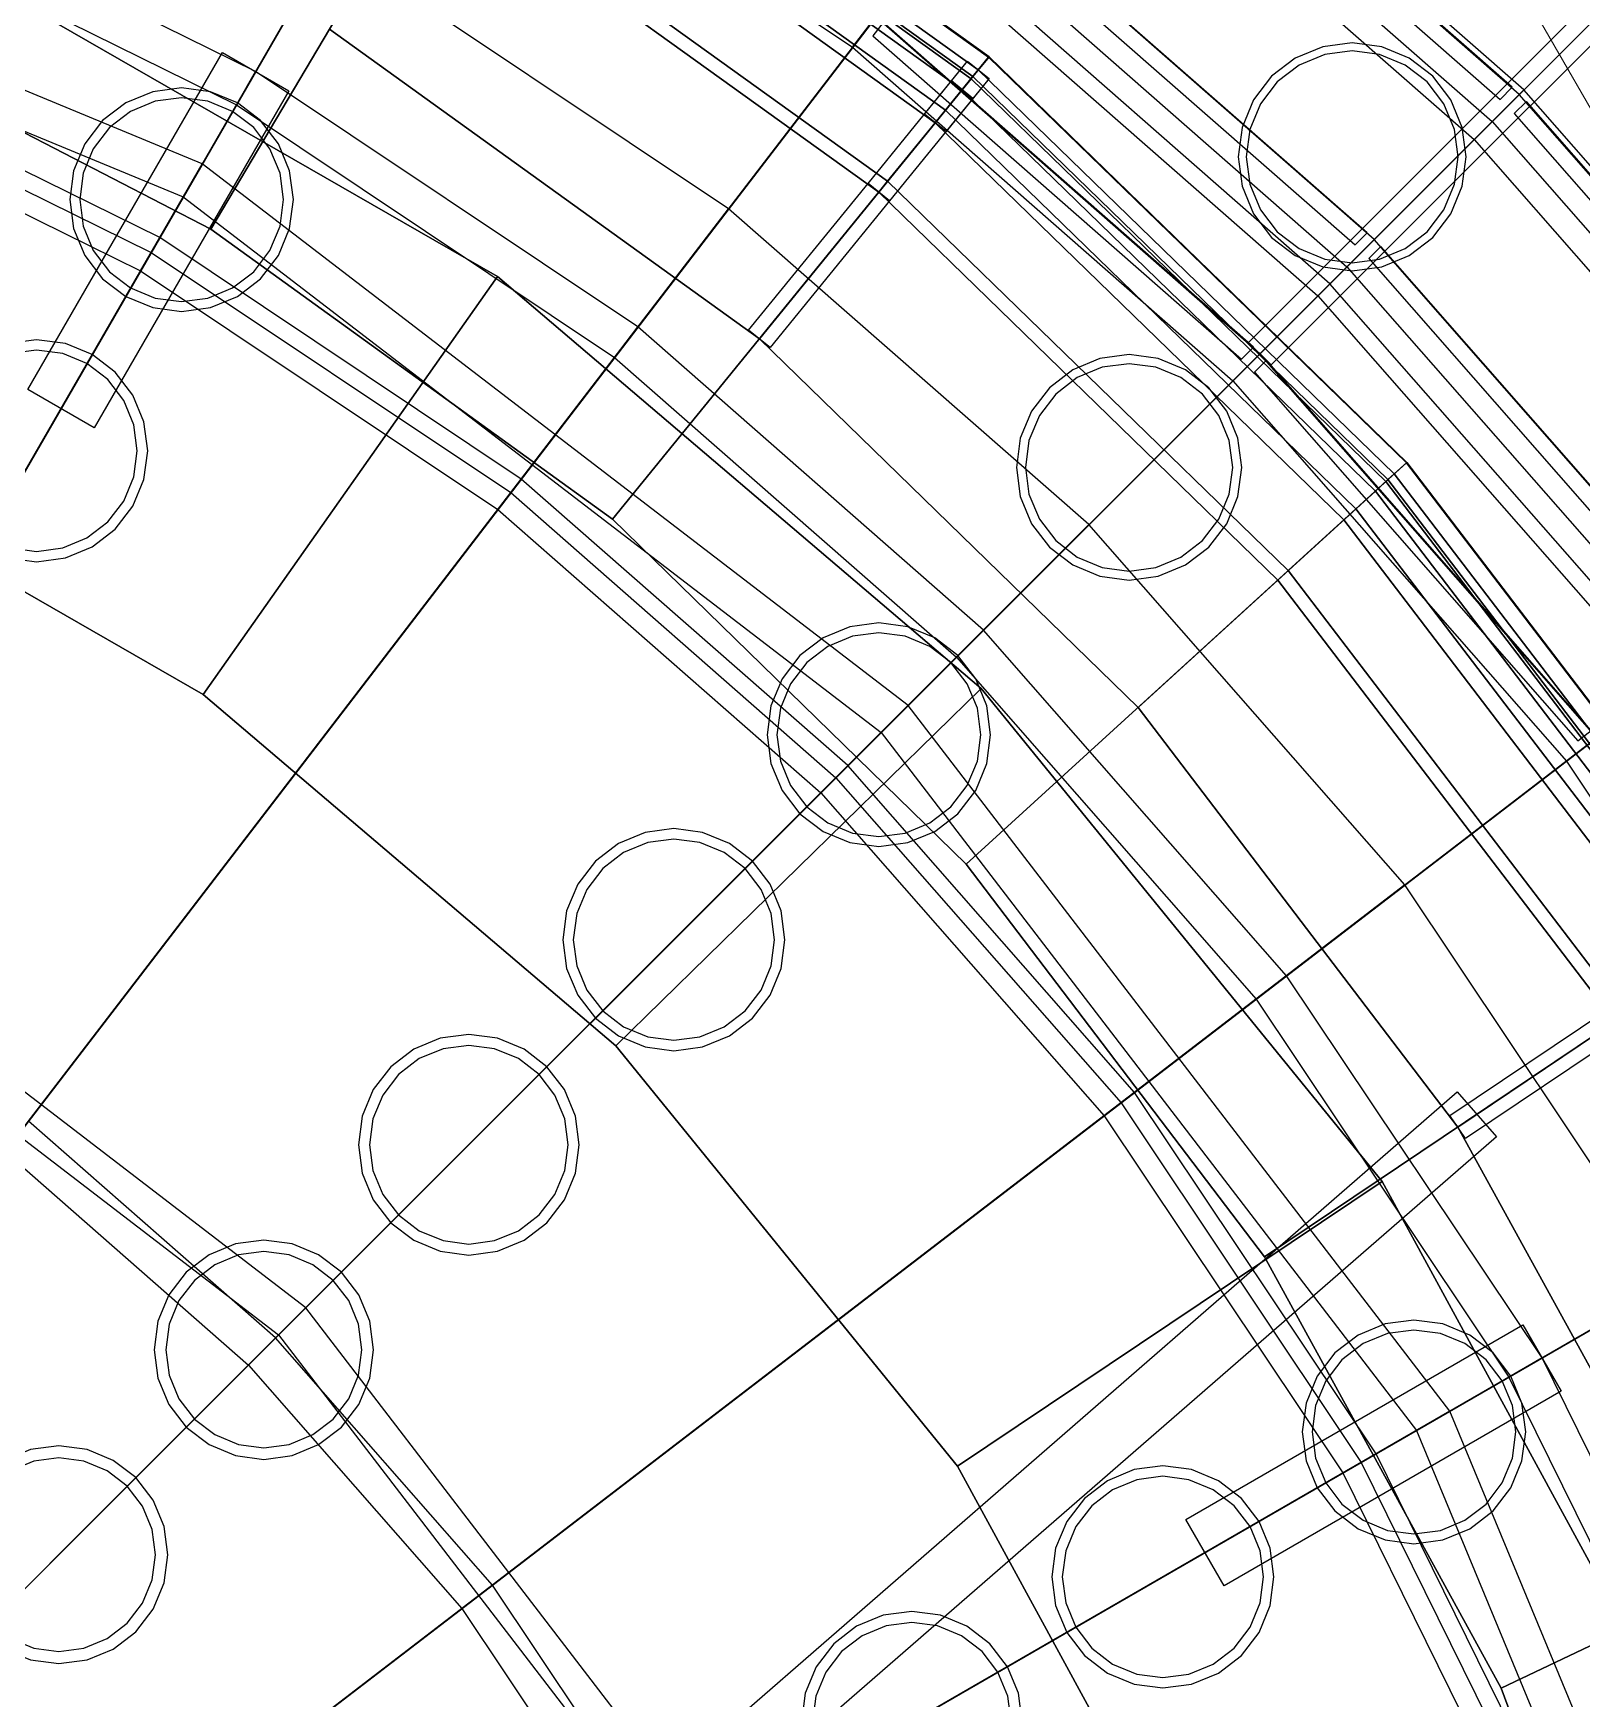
# Model space of a CAD drawing. Header units: millimetres. Extents: x -52000 to 54854, y -52000 to 53750.
# Drawn here: x 7207 to 14475, y 6650 to 14469 of the extents above; entities that cross this region are included whole.
import ezdxf

# ---------------------------------------------------------------- set-up
doc = ezdxf.new("R2010")
doc.units = ezdxf.units.MM
for name, color, linetype, lineweight in [('D-BMK-AXIS', 7, 'Continuous', 13), ('D-STR-DECK', 7, 'Continuous', 25), ('D-STR-STRC', 7, 'Continuous', 25)]:
    doc.layers.add(name, color=color, linetype=linetype, lineweight=lineweight)

msp = doc.modelspace()

# ---------------------------------------------------------------- linework, layer by layer
at = {"layer": 'D-BMK-AXIS'}
msp.add_lwpolyline([(0, 39259.8), (-34000, -19629.9), (34000, -19629.9)], close=True, dxfattribs=at)
at = {"layer": 'D-STR-DECK'}
for points in [[(3000, 5196.2), (14450, 25028.1), (11059.6, 26700.1), (2296.1, 5543.3)], [(3652.6, 4760.1), (17593.2, 22927.9), (14450, 25028.1), (3000, 5196.2)], [(4242.6, 4242.6), (20435.4, 20435.4), (17593.2, 22927.9), (3652.6, 4760.1)], [(3000, 5196.2), (11750, 20351.6), (8993.1, 21711.2), (2296.1, 5543.3)], [(4760.1, 3652.6), (22927.9, 17593.2), (20435.4, 20435.4), (4242.6, 4242.6)], [(3652.6, 4760.1), (14305.9, 18643.8), (11750, 20351.6), (3000, 5196.2)], [(3000, 5196.2), (10889.2, 18860.6), (8334.2, 20120.6), (2296.1, 5543.3)], [(3652.6, 4760.1), (13257.8, 17277.9), (10889.2, 18860.6), (3000, 5196.2)], [(4242.6, 4242.6), (16617, 16617), (14305.9, 18643.8), (3652.6, 4760.1)], [(3000, 5196.2), (10028.4, 17369.6), (7675.4, 18530), (2296.1, 5543.3)], [(12911.8, 13017.9), (17781.4, 17887.4), (17887.4, 17781.4), (13017.9, 12911.8)], [(5196.2, 3000), (25028.1, 14450), (22927.9, 17593.2), (4760.1, 3652.6)], [(2500, 4330.1), (9400, 16281.3), (7194.4, 17368.9), (1913.4, 4619.4)], [(3652.6, 4760.1), (12209.8, 15912.1), (10028.4, 17369.6), (3000, 5196.2)], [(4242.6, 4242.6), (15399.6, 15399.6), (13257.8, 17277.9), (3652.6, 4760.1)], [(8039.5, 13548.9), (9264.2, 15612.9), (6876.2, 16841.2), (5969, 14619.3)], [(4760.1, 3652.6), (18643.8, 14305.9), (16617, 16617), (4242.6, 4242.6)], [(3043.8, 3966.8), (11444.7, 14915), (9400, 16281.3), (2500, 4330.1)], [(11691.2, 14356.5), (11489.1, 14108.4), (9303.3, 15678.7), (9466.6, 15953.9)], [(11617.3, 14265.9), (11693.1, 14358.9), (9468.1, 15956.5), (9406.9, 15853.3)], [(11693.1, 14358.9), (11642.9, 14297.2), (9427.5, 15888.1), (9468.1, 15956.5)], [(11642.9, 14297.2), (11691.2, 14356.5), (9466.6, 15953.9), (9427.5, 15888.1)], [(2500, 4330.1), (8600, 14895.6), (6582.2, 15890.7), (1913.4, 4619.4)], [(4242.6, 4242.6), (14182.2, 14182.2), (12209.8, 15912.1), (3652.6, 4760.1)], [(11052.1, 14403.4), (11161.7, 14546.2), (9167.5, 15878.7), (9077.5, 15722.8)], [(11440.8, 14049.1), (11642.9, 14297.2), (9427.5, 15888.1), (9264.2, 15612.9)], [(11642.9, 14297.2), (11567.1, 14204.2), (9366.3, 15784.9), (9427.5, 15888.1)], [(13970.1, 13970.1), (14203.5, 14203.5), (12228, 15935.9), (12027.1, 15674.1)], [(14055, 14055), (14182.2, 14182.2), (12209.8, 15912.1), (12100.2, 15769.3)], [(14092.4, 14158.9), (14148.8, 14215.6), (12247.2, 15883.3), (12198.4, 15819.9)], [(11217.2, 13774.5), (11608.7, 14255.2), (9399.9, 15841.5), (9083.5, 15308.3)], [(11567.1, 14204.2), (11617.3, 14265.9), (9406.9, 15853.3), (9366.3, 15784.9)], [(11608.7, 14255.2), (11567.1, 14204.2), (9366.3, 15784.9), (9399.9, 15841.5)], [(11567.1, 14204.2), (11175.6, 13723.4), (9049.9, 15251.7), (9366.3, 15784.9)], [(11489.1, 14108.4), (11440.8, 14049.1), (9264.2, 15612.9), (9303.3, 15678.7)], [(8039.5, 13548.9), (9264.2, 15612.9), (9264.2, 15612.9), (8039.5, 13548.9)], [(9925.3, 12188.1), (11440.8, 14049.1), (9264.2, 15612.9), (8039.5, 13548.9)], [(8039.5, 13548.9), (9264.2, 15612.9), (9264.2, 15612.9), (8039.5, 13548.9)], [(11440.8, 14049.1), (11440.8, 14049.1), (9264.2, 15612.9), (9264.2, 15612.9)], [(3000, 5196.2), (8000, 13856.4), (4141.1, 15454.8), (1552.9, 5795.6)], [(7910, 13700.5), (8000, 13856.4), (4141.1, 15454.8), (4094.5, 15280.9)], [(4760.1, 3652.6), (17277.9, 13257.8), (15399.6, 15399.6), (4242.6, 4242.6)], [(11175.6, 13723.4), (10614.9, 13034.8), (8596.8, 14488), (9049.9, 15251.7)], [(11175.6, 13723.4), (11217.2, 13774.5), (9083.5, 15308.3), (9049.9, 15251.7)], [(11175.6, 13723.4), (11175.6, 13723.4), (9049.9, 15251.7), (9049.9, 15251.7)], [(8160, 14133.5), (8250, 14289.4), (6314.3, 15244), (6245.4, 15077.7)], [(13373.2, 13373.2), (13500.5, 13500.5), (11622.8, 15147.2), (11513.3, 15004.4)], [(13412.2, 13475.6), (13468.7, 13532.3), (11658.5, 15119.8), (11609.6, 15056.4)], [(3043.8, 3966.8), (10470.7, 13645.7), (8600, 14895.6), (2500, 4330.1)], [(3535.5, 3535.5), (13293.6, 13293.6), (11444.7, 14915), (3043.8, 3966.8)], [(13237, 13237), (13293.6, 13293.6), (11444.7, 14915), (11396, 14851.6)], [(8003.5, 11364.6), (9385.4, 13326.9), (6799.6, 14814), (5798.4, 12632.8)], [(9385.4, 13326.9), (9385.4, 13326.9), (6799.6, 14814), (6799.6, 14814)], [(8039.5, 13548.9), (8039.5, 13548.9), (5969, 14619.3), (5969, 14619.3)], [(12837.6, 12837.6), (12964.9, 12964.9), (11161.7, 14546.2), (11052.1, 14403.4)], [(10614.9, 13034.8), (10614.9, 13034.8), (8596.8, 14488), (8596.8, 14488)], [(12877.8, 12938.7), (12934.3, 12995.4), (11195.9, 14519.9), (11147.1, 14456.5)], [(2500, 4330.1), (7800, 13510), (5969.9, 14412.5), (1913.4, 4619.4)], [(5543.3, 2296.1), (26700.1, 11059.6), (25028.1, 14450), (5196.2, 3000)], [(7710, 13354.1), (7800, 13510), (5969.9, 14412.5), (5901, 14246.2)], [(7760, 13440.7), (7800, 13510), (5969.9, 14412.5), (5939.2, 14338.6)], [(7180.5, 12796.9), (8094.1, 14379.4), (8405.9, 14199.4), (7492.2, 12616.9)], [(11390.4, 14090.1), (11592.5, 14338.3), (11693.3, 14256.2), (11491.2, 14008)], [(11440.8, 14049.1), (11642.9, 14297.2), (11691.2, 14356.5), (11489.1, 14108.4)], [(11440.8, 14049.1), (11642.9, 14297.2), (11691.2, 14356.5), (11489.1, 14108.4)], [(13652.2, 12452.5), (13415.8, 12236.9), (11489.1, 14108.4), (11691.2, 14356.5)], [(11693.3, 14256.2), (11617.5, 14163.1), (11516.7, 14245.2), (11592.5, 14338.3)], [(11642.9, 14297.2), (11567.1, 14204.2), (11617.3, 14265.9), (11693.1, 14358.9)], [(11642.9, 14297.2), (11567.1, 14204.2), (11617.3, 14265.9), (11693.1, 14358.9)], [(13565.8, 12373.7), (13654.5, 12454.6), (11693.1, 14358.9), (11617.3, 14265.9)], [(13654.5, 12454.6), (13595.7, 12401), (11642.9, 14297.2), (11693.1, 14358.9)], [(13595.7, 12401), (13652.2, 12452.5), (11691.2, 14356.5), (11642.9, 14297.2)], [(5196.2, 3000), (20351.6, 11750), (18643.8, 14305.9), (4760.1, 3652.6)], [(9935, 12947.5), (10044.6, 13090.3), (8250, 14289.4), (8160, 14133.5)], [(11617.5, 14163.1), (11226, 13682.4), (11125.2, 13764.4), (11516.7, 14245.2)], [(11567.1, 14204.2), (11175.6, 13723.4), (11217.2, 13774.5), (11608.7, 14255.2)], [(11567.1, 14204.2), (11175.6, 13723.4), (11217.2, 13774.5), (11608.7, 14255.2)], [(13097.6, 11946.7), (13555.7, 12364.5), (11608.7, 14255.2), (11217.2, 13774.5)], [(13359.3, 12185.3), (13595.7, 12401), (11642.9, 14297.2), (11440.8, 14049.1)], [(13595.7, 12401), (13507, 12320.1), (11567.1, 14204.2), (11642.9, 14297.2)], [(13507, 12320.1), (13565.8, 12373.7), (11617.3, 14265.9), (11567.1, 14204.2)], [(13555.7, 12364.5), (13507, 12320.1), (11567.1, 14204.2), (11608.7, 14255.2)], [(4760.1, 3652.6), (15912.1, 12209.8), (14182.2, 14182.2), (4242.6, 4242.6)], [(13507, 12320.1), (13049, 11902.3), (11175.6, 13723.4), (11567.1, 14204.2)], [(15674.1, 12027.1), (15935.9, 12228), (14203.5, 14203.5), (13970.1, 13970.1)], [(15769.3, 12100.2), (15912.1, 12209.8), (14182.2, 14182.2), (14055, 14055)], [(13415.8, 12236.9), (13359.3, 12185.3), (11440.8, 14049.1), (11489.1, 14108.4)], [(15819.9, 12198.4), (15883.3, 12247.2), (14215.6, 14148.8), (14158.9, 14092.4)], [(9925.3, 12188.1), (11440.8, 14049.1), (11440.8, 14049.1), (9925.3, 12188.1)], [(11586.1, 10568), (13359.3, 12185.3), (11440.8, 14049.1), (9925.3, 12188.1)], [(9925.3, 12188.1), (11440.8, 14049.1), (11440.8, 14049.1), (9925.3, 12188.1)], [(13359.3, 12185.3), (13359.3, 12185.3), (11440.8, 14049.1), (11440.8, 14049.1)], [(4242.6, 4242.6), (11313.7, 11313.7), (8000, 13856.4), (3000, 5196.2)], [(11186.4, 11186.4), (11313.7, 11313.7), (8000, 13856.4), (7910, 13700.5)], [(11226, 13682.4), (10665.3, 12993.8), (10564.5, 13075.9), (11125.2, 13764.4)], [(13049, 11902.3), (13097.6, 11946.7), (11217.2, 13774.5), (11175.6, 13723.4)], [(11175.6, 13723.4), (10614.9, 13034.8), (10614.9, 13034.8), (11175.6, 13723.4)], [(13049, 11902.3), (12392.9, 11303.9), (10614.9, 13034.8), (11175.6, 13723.4)], [(11175.6, 13723.4), (10614.9, 13034.8), (10614.9, 13034.8), (11175.6, 13723.4)], [(13049, 11902.3), (13049, 11902.3), (11175.6, 13723.4), (11175.6, 13723.4)], [(3535.5, 3535.5), (12162.2, 12162.2), (10470.7, 13645.7), (3043.8, 3966.8)], [(9925.3, 12188.1), (9925.3, 12188.1), (8039.5, 13548.9), (8039.5, 13548.9)], [(3043.8, 3966.8), (9496.7, 12376.3), (7800, 13510), (2500, 4330.1)], [(9387.1, 12233.5), (9496.7, 12376.3), (7800, 13510), (7710, 13354.1)], [(9448, 12312.8), (9496.7, 12376.3), (7800, 13510), (7760, 13440.7)], [(15004.4, 11513.3), (15147.2, 11622.8), (13500.5, 13500.5), (13373.2, 13373.2)], [(15056.4, 11609.6), (15119.8, 11658.5), (13532.3, 13468.7), (13475.6, 13412.2)], [(3966.8, 3043.8), (14915, 11444.7), (13293.6, 13293.6), (3535.5, 3535.5)], [(8003.5, 11364.6), (9385.4, 13326.9), (9385.4, 13326.9), (8003.5, 11364.6)], [(9940.5, 9715.8), (11656.8, 11393.4), (9385.4, 13326.9), (8003.5, 11364.6)], [(8003.5, 11364.6), (9385.4, 13326.9), (9385.4, 13326.9), (8003.5, 11364.6)], [(11656.8, 11393.4), (11656.8, 11393.4), (9385.4, 13326.9), (9385.4, 13326.9)], [(14851.6, 11396), (14915, 11444.7), (13293.6, 13293.6), (13237, 13237)], [(5196.2, 3000), (18860.6, 10889.2), (17277.9, 13257.8), (4760.1, 3652.6)], [(11540, 11540), (11667.3, 11667.3), (10044.6, 13090.3), (9935, 12947.5)], [(12392.9, 11303.9), (12392.9, 11303.9), (10614.9, 13034.8), (10614.9, 13034.8)], [(14403.4, 11052.1), (14546.2, 11161.7), (12964.9, 12964.9), (12837.6, 12837.6)], [(14456.5, 11147.1), (14519.9, 11195.9), (12995.4, 12934.3), (12938.7, 12877.8)], [(8003.5, 11364.6), (8003.5, 11364.6), (5798.4, 12632.8), (5798.4, 12632.8)], [(13359.3, 12185.3), (13595.7, 12401), (13652.2, 12452.5), (13415.8, 12236.9)], [(13359.3, 12185.3), (13595.7, 12401), (13652.2, 12452.5), (13415.8, 12236.9)], [(15308, 10284.6), (15042.3, 10106.1), (13415.8, 12236.9), (13652.2, 12452.5)], [(13595.7, 12401), (13507, 12320.1), (13565.8, 12373.7), (13654.5, 12454.6)], [(13595.7, 12401), (13507, 12320.1), (13565.8, 12373.7), (13654.5, 12454.6)], [(15210.9, 10219.4), (15310.5, 10286.3), (13654.5, 12454.6), (13565.8, 12373.7)], [(15310.5, 10286.3), (15244.4, 10241.9), (13595.7, 12401), (13654.5, 12454.6)], [(15244.4, 10241.9), (15308, 10284.6), (13652.2, 12452.5), (13595.7, 12401)], [(3535.5, 3535.5), (11030.9, 11030.9), (9496.7, 12376.3), (3043.8, 3966.8)], [(10903.6, 10903.6), (11030.9, 11030.9), (9496.7, 12376.3), (9387.1, 12233.5)], [(10974.3, 10974.3), (11030.9, 11030.9), (9496.7, 12376.3), (9448, 12312.8)], [(13507, 12320.1), (13049, 11902.3), (13097.6, 11946.7), (13555.7, 12364.5)], [(13507, 12320.1), (13049, 11902.3), (13097.6, 11946.7), (13555.7, 12364.5)], [(14684.9, 9866), (15199.5, 10211.7), (13555.7, 12364.5), (13097.6, 11946.7)], [(14978.8, 10063.5), (15244.4, 10241.9), (13595.7, 12401), (13359.3, 12185.3)], [(15244.4, 10241.9), (15144.8, 10175), (13507, 12320.1), (13595.7, 12401)], [(15144.8, 10175), (15210.9, 10219.4), (13565.8, 12373.7), (13507, 12320.1)], [(15199.5, 10211.7), (15144.8, 10175), (13507, 12320.1), (13555.7, 12364.5)], [(15144.8, 10175), (14630.2, 9829.2), (13049, 11902.3), (13507, 12320.1)], [(5196.2, 3000), (17369.6, 10028.4), (15912.1, 12209.8), (4760.1, 3652.6)], [(15042.3, 10106.1), (14978.8, 10063.5), (13359.3, 12185.3), (13415.8, 12236.9)], [(3966.8, 3043.8), (13645.7, 10470.7), (12162.2, 12162.2), (3535.5, 3535.5)], [(11586.1, 10568), (11586.1, 10568), (9925.3, 12188.1), (9925.3, 12188.1)], [(11586.1, 10568), (13359.3, 12185.3), (13359.3, 12185.3), (11586.1, 10568)], [(12986.7, 8725), (14978.8, 10063.5), (13359.3, 12185.3), (11586.1, 10568)], [(11586.1, 10568), (13359.3, 12185.3), (13359.3, 12185.3), (11586.1, 10568)], [(14978.8, 10063.5), (14978.8, 10063.5), (13359.3, 12185.3), (13359.3, 12185.3)], [(13049, 11902.3), (12392.9, 11303.9), (12392.9, 11303.9), (13049, 11902.3)], [(14630.2, 9829.2), (13893.1, 9334), (12392.9, 11303.9), (13049, 11902.3)], [(13049, 11902.3), (12392.9, 11303.9), (12392.9, 11303.9), (13049, 11902.3)], [(14630.2, 9829.2), (14684.9, 9866), (13097.6, 11946.7), (13049, 11902.3)], [(14630.2, 9829.2), (14630.2, 9829.2), (13049, 11902.3), (13049, 11902.3)], [(5543.3, 2296.1), (21711.2, 8993.1), (20351.6, 11750), (5196.2, 3000)], [(12947.5, 9935), (13090.3, 10044.6), (11667.3, 11667.3), (11540, 11540)], [(4330.1, 2500), (16281.3, 9400), (14915, 11444.7), (3966.8, 3043.8)], [(9940.5, 9715.8), (9940.5, 9715.8), (8003.5, 11364.6), (8003.5, 11364.6)], [(9940.5, 9715.8), (11656.8, 11393.4), (11656.8, 11393.4), (9940.5, 9715.8)], [(11544.6, 7741.6), (13537.9, 9078.3), (11656.8, 11393.4), (9940.5, 9715.8)], [(9940.5, 9715.8), (11656.8, 11393.4), (11656.8, 11393.4), (9940.5, 9715.8)], [(13537.9, 9078.3), (13537.9, 9078.3), (11656.8, 11393.4), (11656.8, 11393.4)], [(5196.2, 3000), (13856.4, 8000), (11313.7, 11313.7), (4242.6, 4242.6)], [(13700.5, 7910), (13856.4, 8000), (11313.7, 11313.7), (11186.4, 11186.4)], [(13893.1, 9334), (13893.1, 9334), (12392.9, 11303.9), (12392.9, 11303.9)], [(15722.8, 9077.5), (15878.7, 9167.5), (14546.2, 11161.7), (14403.4, 11052.1)], [(3966.8, 3043.8), (12376.3, 9496.7), (11030.9, 11030.9), (3535.5, 3535.5)], [(12233.5, 9387.1), (12376.3, 9496.7), (11030.9, 11030.9), (10903.6, 10903.6)], [(12312.8, 9448), (12376.3, 9496.7), (11030.9, 11030.9), (10974.3, 10974.3)], [(5543.3, 2296.1), (20120.6, 8334.2), (18860.6, 10889.2), (5196.2, 3000)], [(12986.7, 8725), (12986.7, 8725), (11586.1, 10568), (11586.1, 10568)], [(4330.1, 2500), (14895.6, 8600), (13645.7, 10470.7), (3966.8, 3043.8)], [(3535.5, 3535.5), (8485.3, 8485.3), (6000, 10392.3), (2500, 4330.1)], [(8358, 8358), (8485.3, 8485.3), (6000, 10392.3), (5910, 10236.4)], [(5543.3, 2296.1), (18530, 7675.4), (17369.6, 10028.4), (5196.2, 3000)], [(14133.5, 8160), (14289.4, 8250), (13090.3, 10044.6), (12947.5, 9935)], [(12986.7, 8725), (14978.8, 10063.5), (14978.8, 10063.5), (12986.7, 8725)], [(14097.8, 6700.5), (16265.4, 7730.8), (14978.8, 10063.5), (12986.7, 8725)], [(12986.7, 8725), (14978.8, 10063.5), (14978.8, 10063.5), (12986.7, 8725)], [(14666.4, 9775.3), (13929.4, 9280.1), (13856.9, 9388), (14594, 9883.2)], [(14630.2, 9829.2), (13893.1, 9334), (13893.1, 9334), (14630.2, 9829.2)], [(15886, 7550.5), (15084, 7169.3), (13893.1, 9334), (14630.2, 9829.2)], [(14630.2, 9829.2), (13893.1, 9334), (13893.1, 9334), (14630.2, 9829.2)], [(11544.6, 7741.6), (11544.6, 7741.6), (9940.5, 9715.8), (9940.5, 9715.8)], [(4330.1, 2500), (13510, 7800), (12376.3, 9496.7), (3966.8, 3043.8)], [(9376, 5571.9), (13890.9, 9499.9), (14074.6, 9288.6), (9559.8, 5360.7)], [(13354.1, 7710), (13510, 7800), (12376.3, 9496.7), (12233.5, 9387.1)], [(13440.7, 7760), (13510, 7800), (12376.3, 9496.7), (12312.8, 9448)], [(4619.4, 1913.4), (17368.9, 7194.4), (16281.3, 9400), (4330.1, 2500)], [(8216.6, 8216.6), (8343.9, 8343.9), (7183.4, 9361.6), (7073.8, 9218.8)], [(15084, 7169.3), (15084, 7169.3), (13893.1, 9334), (13893.1, 9334)], [(11544.6, 7741.6), (13537.9, 9078.3), (13537.9, 9078.3), (11544.6, 7741.6)], [(12762.1, 5508.1), (14965.6, 6459.2), (13537.9, 9078.3), (11544.6, 7741.6)], [(11544.6, 7741.6), (13537.9, 9078.3), (13537.9, 9078.3), (11544.6, 7741.6)], [(14965.6, 6459.2), (14965.6, 6459.2), (13537.9, 9078.3), (13537.9, 9078.3)], [(14097.8, 6700.5), (14097.8, 6700.5), (12986.7, 8725), (12986.7, 8725)], [(4619.4, 1913.4), (15890.7, 6582.2), (14895.6, 8600), (4330.1, 2500)], [(4330.1, 2500), (10392.3, 6000), (8485.3, 8485.3), (3535.5, 3535.5)], [(10236.4, 5910), (10392.3, 6000), (8485.3, 8485.3), (8358, 8358)], [(12616.9, 7492.2), (14199.4, 8405.9), (14379.4, 8094.1), (12796.9, 7180.5)], [(9218.8, 7073.8), (9361.6, 7183.4), (8343.9, 8343.9), (8216.6, 8216.6)], [(15077.7, 6245.4), (15244, 6314.3), (14289.4, 8250), (14133.5, 8160)], [(5795.6, 1552.9), (15454.8, 4141.1), (13856.4, 8000), (5196.2, 3000)], [(15280.9, 4094.5), (15454.8, 4141.1), (13856.4, 8000), (13700.5, 7910)], [(4619.4, 1913.4), (14412.5, 5969.9), (13510, 7800), (4330.1, 2500)], [(12762.1, 5508.1), (12762.1, 5508.1), (11544.6, 7741.6), (11544.6, 7741.6)], [(14246.2, 5901), (14412.5, 5969.9), (13510, 7800), (13354.1, 7710)], [(14338.6, 5939.2), (14412.5, 5969.9), (13510, 7800), (13440.7, 7760)], [(14097.8, 6700.5), (16265.4, 7730.8), (16265.4, 7730.8), (14097.8, 6700.5)], [(14896.4, 4539.4), (17192.2, 5239), (16265.4, 7730.8), (14097.8, 6700.5)], [(14097.8, 6700.5), (16265.4, 7730.8), (16265.4, 7730.8), (14097.8, 6700.5)], [(10063.2, 5810), (10219.1, 5900), (9361.6, 7183.4), (9218.8, 7073.8)], [(14896.4, 4539.4), (14896.4, 4539.4), (14097.8, 6700.5), (14097.8, 6700.5)]]:
    msp.add_lwpolyline(points, close=True, dxfattribs=at)
at = {"layer": 'D-STR-STRC'}
for points in [[(13932.8, 13889), (13914.6, 14027.5), (13861.1, 14156.5), (13776.1, 14267.3), (13665.3, 14352.3), (13536.3, 14405.8), (13397.9, 14424), (13259.4, 14405.8), (13130.4, 14352.3), (13019.6, 14267.3), (12934.6, 14156.5), (12881.1, 14027.5), (12862.9, 13889), (12881.1, 13750.6), (12934.6, 13621.5), (13019.6, 13510.7), (13130.4, 13425.7), (13259.4, 13372.3), (13397.9, 13354), (13536.3, 13372.3), (13665.3, 13425.7), (13776.1, 13510.7), (13861.1, 13621.5), (13914.6, 13750.6)], [(13932.8, 13889), (13914.6, 14027.5), (13861.1, 14156.5), (13776.1, 14267.3), (13665.3, 14352.3), (13536.3, 14405.8), (13397.9, 14424), (13259.4, 14405.8), (13130.4, 14352.3), (13019.6, 14267.3), (12934.6, 14156.5), (12881.1, 14027.5), (12862.9, 13889), (12881.1, 13750.6), (12934.6, 13621.5), (13019.6, 13510.7), (13130.4, 13425.7), (13259.4, 13372.3), (13397.9, 13354), (13536.3, 13372.3), (13665.3, 13425.7), (13776.1, 13510.7), (13861.1, 13621.5), (13914.6, 13750.6)], [(13895.3, 13889), (13878.3, 14017.8), (13828.6, 14137.7), (13749.6, 14240.8), (13646.6, 14319.8), (13526.6, 14369.5), (13397.9, 14386.5), (13269.1, 14369.5), (13149.1, 14319.8), (13046.1, 14240.8), (12967.1, 14137.7), (12917.4, 14017.8), (12900.4, 13889), (12917.4, 13760.3), (12967.1, 13640.3), (13046.1, 13537.3), (13149.1, 13458.2), (13269.1, 13408.5), (13397.9, 13391.6), (13526.6, 13408.5), (13646.6, 13458.2), (13749.6, 13537.3), (13828.6, 13640.3), (13878.3, 13760.3)], [(13895.3, 13889), (13878.3, 14017.8), (13828.6, 14137.7), (13749.6, 14240.8), (13646.6, 14319.8), (13526.6, 14369.5), (13397.9, 14386.5), (13269.1, 14369.5), (13149.1, 14319.8), (13046.1, 14240.8), (12967.1, 14137.7), (12917.4, 14017.8), (12900.4, 13889), (12917.4, 13760.3), (12967.1, 13640.3), (13046.1, 13537.3), (13149.1, 13458.2), (13269.1, 13408.5), (13397.9, 13391.6), (13526.6, 13408.5), (13646.6, 13458.2), (13749.6, 13537.3), (13828.6, 13640.3), (13878.3, 13760.3)], [(8427.4, 13688), (8409.5, 13823.8), (8357.1, 13950.3), (8273.7, 14059), (8165.1, 14142.4), (8038.6, 14194.8), (7902.8, 14212.6), (7767, 14194.8), (7640.5, 14142.4), (7531.8, 14059), (7448.4, 13950.3), (7396, 13823.8), (7378.1, 13688), (7396, 13552.2), (7448.4, 13425.7), (7531.8, 13317), (7640.5, 13233.7), (7767, 13181.3), (7902.8, 13163.4), (8038.6, 13181.3), (8165.1, 13233.7), (8273.7, 13317), (8357.1, 13425.7), (8409.5, 13552.2)], [(8427.4, 13688), (8409.5, 13823.8), (8357.1, 13950.3), (8273.7, 14059), (8165.1, 14142.4), (8038.6, 14194.8), (7902.8, 14212.6), (7767, 14194.8), (7640.5, 14142.4), (7531.8, 14059), (7448.4, 13950.3), (7396, 13823.8), (7378.1, 13688), (7396, 13552.2), (7448.4, 13425.7), (7531.8, 13317), (7640.5, 13233.7), (7767, 13181.3), (7902.8, 13163.4), (8038.6, 13181.3), (8165.1, 13233.7), (8273.7, 13317), (8357.1, 13425.7), (8409.5, 13552.2)], [(8381.3, 13688), (8365, 13811.9), (8317.2, 13927.3), (8241.1, 14026.4), (8142, 14102.4), (8026.6, 14150.2), (7902.8, 14166.5), (7778.9, 14150.2), (7663.5, 14102.4), (7564.4, 14026.4), (7488.4, 13927.3), (7440.6, 13811.9), (7424.3, 13688), (7440.6, 13564.2), (7488.4, 13448.8), (7564.4, 13349.7), (7663.5, 13273.6), (7778.9, 13225.8), (7902.8, 13209.5), (8026.6, 13225.8), (8142, 13273.6), (8241.1, 13349.7), (8317.2, 13448.8), (8365, 13564.2)], [(8381.3, 13688), (8365, 13811.9), (8317.2, 13927.3), (8241.1, 14026.4), (8142, 14102.4), (8026.6, 14150.2), (7902.8, 14166.5), (7778.9, 14150.2), (7663.5, 14102.4), (7564.4, 14026.4), (7488.4, 13927.3), (7440.6, 13811.9), (7424.3, 13688), (7440.6, 13564.2), (7488.4, 13448.8), (7564.4, 13349.7), (7663.5, 13273.6), (7778.9, 13225.8), (7902.8, 13209.5), (8026.6, 13225.8), (8142, 13273.6), (8241.1, 13349.7), (8317.2, 13448.8), (8365, 13564.2)], [(7743.6, 12509.3), (7725.8, 12644.2), (7673.7, 12769.9), (7590.9, 12877.9), (7482.9, 12960.8), (7357.2, 13012.8), (7222.2, 13030.6), (7087.3, 13012.8), (6961.6, 12960.8), (6853.6, 12877.9), (6770.7, 12769.9), (6718.6, 12644.2), (6700.9, 12509.3), (6718.6, 12374.3), (6770.7, 12248.6), (6853.6, 12140.6), (6961.6, 12057.8), (7087.3, 12005.7), (7222.2, 11987.9), (7357.2, 12005.7), (7482.9, 12057.8), (7590.9, 12140.6), (7673.7, 12248.6), (7725.8, 12374.3)], [(7743.6, 12509.3), (7725.8, 12644.2), (7673.7, 12769.9), (7590.9, 12877.9), (7482.9, 12960.8), (7357.2, 13012.8), (7222.2, 13030.6), (7087.3, 13012.8), (6961.6, 12960.8), (6853.6, 12877.9), (6770.7, 12769.9), (6718.6, 12644.2), (6700.9, 12509.3), (6718.6, 12374.3), (6770.7, 12248.6), (6853.6, 12140.6), (6961.6, 12057.8), (7087.3, 12005.7), (7222.2, 11987.9), (7357.2, 12005.7), (7482.9, 12057.8), (7590.9, 12140.6), (7673.7, 12248.6), (7725.8, 12374.3)], [(7694.7, 12509.3), (7678.6, 12631.5), (7631.4, 12745.5), (7556.3, 12843.3), (7458.5, 12918.4), (7344.5, 12965.6), (7222.2, 12981.7), (7099.9, 12965.6), (6986, 12918.4), (6888.1, 12843.3), (6813.1, 12745.5), (6765.9, 12631.5), (6749.8, 12509.3), (6765.9, 12387), (6813.1, 12273), (6888.1, 12175.2), (6986, 12100.1), (7099.9, 12052.9), (7222.2, 12036.8), (7344.5, 12052.9), (7458.5, 12100.1), (7556.3, 12175.2), (7631.4, 12273), (7678.6, 12387)], [(7694.7, 12509.3), (7678.6, 12631.5), (7631.4, 12745.5), (7556.3, 12843.3), (7458.5, 12918.4), (7344.5, 12965.6), (7222.2, 12981.7), (7099.9, 12965.6), (6986, 12918.4), (6888.1, 12843.3), (6813.1, 12745.5), (6765.9, 12631.5), (6749.8, 12509.3), (6765.9, 12387), (6813.1, 12273), (6888.1, 12175.2), (6986, 12100.1), (7099.9, 12052.9), (7222.2, 12036.8), (7344.5, 12052.9), (7458.5, 12100.1), (7556.3, 12175.2), (7631.4, 12273), (7678.6, 12387)], [(12879.9, 12431.2), (12861.8, 12568.2), (12809, 12695.8), (12724.9, 12805.3), (12615.3, 12889.4), (12487.7, 12942.3), (12350.8, 12960.3), (12213.8, 12942.3), (12086.2, 12889.4), (11976.6, 12805.3), (11892.6, 12695.8), (11839.7, 12568.2), (11821.7, 12431.2), (11839.7, 12294.3), (11892.6, 12166.7), (11976.6, 12057.1), (12086.2, 11973), (12213.8, 11920.2), (12350.8, 11902.1), (12487.7, 11920.2), (12615.3, 11973), (12724.9, 12057.1), (12809, 12166.7), (12861.8, 12294.3)], [(12879.9, 12431.2), (12861.8, 12568.2), (12809, 12695.8), (12724.9, 12805.3), (12615.3, 12889.4), (12487.7, 12942.3), (12350.8, 12960.3), (12213.8, 12942.3), (12086.2, 12889.4), (11976.6, 12805.3), (11892.6, 12695.8), (11839.7, 12568.2), (11821.7, 12431.2), (11839.7, 12294.3), (11892.6, 12166.7), (11976.6, 12057.1), (12086.2, 11973), (12213.8, 11920.2), (12350.8, 11902.1), (12487.7, 11920.2), (12615.3, 11973), (12724.9, 12057.1), (12809, 12166.7), (12861.8, 12294.3)], [(12837.4, 12431.2), (12820.9, 12557.2), (12772.2, 12674.6), (12694.9, 12775.4), (12594.1, 12852.7), (12476.7, 12901.3), (12350.8, 12917.9), (12224.8, 12901.3), (12107.4, 12852.7), (12006.6, 12775.4), (11929.3, 12674.6), (11880.7, 12557.2), (11864.1, 12431.2), (11880.7, 12305.3), (11929.3, 12187.9), (12006.6, 12087.1), (12107.4, 12009.8), (12224.8, 11961.1), (12350.8, 11944.6), (12476.7, 11961.1), (12594.1, 12009.8), (12694.9, 12087.1), (12772.2, 12187.9), (12820.9, 12305.3)], [(12837.4, 12431.2), (12820.9, 12557.2), (12772.2, 12674.6), (12694.9, 12775.4), (12594.1, 12852.7), (12476.7, 12901.3), (12350.8, 12917.9), (12224.8, 12901.3), (12107.4, 12852.7), (12006.6, 12775.4), (11929.3, 12674.6), (11880.7, 12557.2), (11864.1, 12431.2), (11880.7, 12305.3), (11929.3, 12187.9), (12006.6, 12087.1), (12107.4, 12009.8), (12224.8, 11961.1), (12350.8, 11944.6), (12476.7, 11961.1), (12594.1, 12009.8), (12694.9, 12087.1), (12772.2, 12187.9), (12820.9, 12305.3)], [(11700.8, 11176.2), (11683, 11312), (11630.6, 11438.5), (11547.2, 11547.2), (11438.5, 11630.6), (11312, 11683), (11176.2, 11700.8), (11040.4, 11683), (10913.9, 11630.6), (10805.2, 11547.2), (10721.9, 11438.5), (10669.5, 11312), (10651.6, 11176.2), (10669.5, 11040.4), (10721.9, 10913.9), (10805.2, 10805.2), (10913.9, 10721.9), (11040.4, 10669.5), (11176.2, 10651.6), (11312, 10669.5), (11438.5, 10721.9), (11547.2, 10805.2), (11630.6, 10913.9), (11683, 11040.4)], [(11700.8, 11176.2), (11683, 11312), (11630.6, 11438.5), (11547.2, 11547.2), (11438.5, 11630.6), (11312, 11683), (11176.2, 11700.8), (11040.4, 11683), (10913.9, 11630.6), (10805.2, 11547.2), (10721.9, 11438.5), (10669.5, 11312), (10651.6, 11176.2), (10669.5, 11040.4), (10721.9, 10913.9), (10805.2, 10805.2), (10913.9, 10721.9), (11040.4, 10669.5), (11176.2, 10651.6), (11312, 10669.5), (11438.5, 10721.9), (11547.2, 10805.2), (11630.6, 10913.9), (11683, 11040.4)], [(11654.7, 11176.2), (11638.4, 11300.1), (11590.6, 11415.5), (11514.6, 11514.6), (11415.5, 11590.6), (11300.1, 11638.4), (11176.2, 11654.7), (11052.4, 11638.4), (10937, 11590.6), (10837.9, 11514.6), (10761.8, 11415.5), (10714, 11300.1), (10697.7, 11176.2), (10714, 11052.4), (10761.8, 10937), (10837.9, 10837.9), (10937, 10761.8), (11052.4, 10714), (11176.2, 10697.7), (11300.1, 10714), (11415.5, 10761.8), (11514.6, 10837.9), (11590.6, 10937), (11638.4, 11052.4)], [(11654.7, 11176.2), (11638.4, 11300.1), (11590.6, 11415.5), (11514.6, 11514.6), (11415.5, 11590.6), (11300.1, 11638.4), (11176.2, 11654.7), (11052.4, 11638.4), (10937, 11590.6), (10837.9, 11514.6), (10761.8, 11415.5), (10714, 11300.1), (10697.7, 11176.2), (10714, 11052.4), (10761.8, 10937), (10837.9, 10837.9), (10937, 10761.8), (11052.4, 10714), (11176.2, 10697.7), (11300.1, 10714), (11415.5, 10761.8), (11514.6, 10837.9), (11590.6, 10937), (11638.4, 11052.4)], [(10735.1, 10213.8), (10717.3, 10348.7), (10665.3, 10474.4), (10582.4, 10582.4), (10474.4, 10665.3), (10348.7, 10717.3), (10213.8, 10735.1), (10078.8, 10717.3), (9953.1, 10665.3), (9845.1, 10582.4), (9762.3, 10474.4), (9710.2, 10348.7), (9692.4, 10213.8), (9710.2, 10078.8), (9762.3, 9953.1), (9845.1, 9845.1), (9953.1, 9762.3), (10078.8, 9710.2), (10213.8, 9692.4), (10348.7, 9710.2), (10474.4, 9762.3), (10582.4, 9845.1), (10665.3, 9953.1), (10717.3, 10078.8)], [(10735.1, 10213.8), (10717.3, 10348.7), (10665.3, 10474.4), (10582.4, 10582.4), (10474.4, 10665.3), (10348.7, 10717.3), (10213.8, 10735.1), (10078.8, 10717.3), (9953.1, 10665.3), (9845.1, 10582.4), (9762.3, 10474.4), (9710.2, 10348.7), (9692.4, 10213.8), (9710.2, 10078.8), (9762.3, 9953.1), (9845.1, 9845.1), (9953.1, 9762.3), (10078.8, 9710.2), (10213.8, 9692.4), (10348.7, 9710.2), (10474.4, 9762.3), (10582.4, 9845.1), (10665.3, 9953.1), (10717.3, 10078.8)], [(10686.2, 10213.8), (10670.1, 10336), (10622.9, 10450), (10547.8, 10547.8), (10450, 10622.9), (10336, 10670.1), (10213.8, 10686.2), (10091.5, 10670.1), (9977.5, 10622.9), (9879.7, 10547.8), (9804.6, 10450), (9757.4, 10336), (9741.3, 10213.8), (9757.4, 10091.5), (9804.6, 9977.5), (9879.7, 9879.7), (9977.5, 9804.6), (10091.5, 9757.4), (10213.8, 9741.3), (10336, 9757.4), (10450, 9804.6), (10547.8, 9879.7), (10622.9, 9977.5), (10670.1, 10091.5)], [(10686.2, 10213.8), (10670.1, 10336), (10622.9, 10450), (10547.8, 10547.8), (10450, 10622.9), (10336, 10670.1), (10213.8, 10686.2), (10091.5, 10670.1), (9977.5, 10622.9), (9879.7, 10547.8), (9804.6, 10450), (9757.4, 10336), (9741.3, 10213.8), (9757.4, 10091.5), (9804.6, 9977.5), (9879.7, 9879.7), (9977.5, 9804.6), (10091.5, 9757.4), (10213.8, 9741.3), (10336, 9757.4), (10450, 9804.6), (10547.8, 9879.7), (10622.9, 9977.5), (10670.1, 10091.5)], [(9769.4, 9251.3), (9751.7, 9385.4), (9700, 9510.3), (9617.6, 9617.6), (9510.3, 9700), (9385.4, 9751.7), (9251.3, 9769.4), (9117.2, 9751.7), (8992.3, 9700), (8885, 9617.6), (8802.7, 9510.3), (8750.9, 9385.4), (8733.3, 9251.3), (8750.9, 9117.2), (8802.7, 8992.3), (8885, 8885), (8992.3, 8802.7), (9117.2, 8750.9), (9251.3, 8733.3), (9385.4, 8750.9), (9510.3, 8802.7), (9617.6, 8885), (9700, 8992.3), (9751.7, 9117.2)], [(9769.4, 9251.3), (9751.7, 9385.4), (9700, 9510.3), (9617.6, 9617.6), (9510.3, 9700), (9385.4, 9751.7), (9251.3, 9769.4), (9117.2, 9751.7), (8992.3, 9700), (8885, 9617.6), (8802.7, 9510.3), (8750.9, 9385.4), (8733.3, 9251.3), (8750.9, 9117.2), (8802.7, 8992.3), (8885, 8885), (8992.3, 8802.7), (9117.2, 8750.9), (9251.3, 8733.3), (9385.4, 8750.9), (9510.3, 8802.7), (9617.6, 8885), (9700, 8992.3), (9751.7, 9117.2)], [(9717.7, 9251.3), (9701.9, 9372), (9655.3, 9484.5), (9581.1, 9581.1), (9484.5, 9655.3), (9372, 9701.9), (9251.3, 9717.7), (9130.6, 9701.9), (9018.1, 9655.3), (8921.5, 9581.1), (8847.4, 9484.5), (8800.8, 9372), (8784.9, 9251.3), (8800.8, 9130.6), (8847.4, 9018.1), (8921.5, 8921.5), (9018.1, 8847.4), (9130.6, 8800.8), (9251.3, 8784.9), (9372, 8800.8), (9484.5, 8847.4), (9581.1, 8921.5), (9655.3, 9018.1), (9701.9, 9130.6)], [(9717.7, 9251.3), (9701.9, 9372), (9655.3, 9484.5), (9581.1, 9581.1), (9484.5, 9655.3), (9372, 9701.9), (9251.3, 9717.7), (9130.6, 9701.9), (9018.1, 9655.3), (8921.5, 9581.1), (8847.4, 9484.5), (8800.8, 9372), (8784.9, 9251.3), (8800.8, 9130.6), (8847.4, 9018.1), (8921.5, 8921.5), (9018.1, 8847.4), (9130.6, 8800.8), (9251.3, 8784.9), (9372, 8800.8), (9484.5, 8847.4), (9581.1, 8921.5), (9655.3, 9018.1), (9701.9, 9130.6)], [(8803.6, 8288.9), (8786.1, 8422.1), (8734.7, 8546.2), (8652.9, 8652.9), (8546.2, 8734.7), (8422.1, 8786.1), (8288.9, 8803.6), (8155.6, 8786.1), (8031.5, 8734.7), (7924.9, 8652.9), (7843.1, 8546.2), (7791.6, 8422.1), (7774.1, 8288.9), (7791.6, 8155.6), (7843.1, 8031.5), (7924.9, 7924.9), (8031.5, 7843.1), (8155.6, 7791.6), (8288.9, 7774.1), (8422.1, 7791.6), (8546.2, 7843.1), (8652.9, 7924.9), (8734.7, 8031.5), (8786.1, 8155.6)], [(8803.6, 8288.9), (8786.1, 8422.1), (8734.7, 8546.2), (8652.9, 8652.9), (8546.2, 8734.7), (8422.1, 8786.1), (8288.9, 8803.6), (8155.6, 8786.1), (8031.5, 8734.7), (7924.9, 8652.9), (7843.1, 8546.2), (7791.6, 8422.1), (7774.1, 8288.9), (7791.6, 8155.6), (7843.1, 8031.5), (7924.9, 7924.9), (8031.5, 7843.1), (8155.6, 7791.6), (8288.9, 7774.1), (8422.1, 7791.6), (8546.2, 7843.1), (8652.9, 7924.9), (8734.7, 8031.5), (8786.1, 8155.6)], [(8749.3, 8288.9), (8733.6, 8408), (8687.6, 8519.1), (8614.4, 8614.4), (8519.1, 8687.6), (8408, 8733.6), (8288.9, 8749.3), (8169.7, 8733.6), (8058.7, 8687.6), (7963.3, 8614.4), (7890.1, 8519.1), (7844.1, 8408), (7828.5, 8288.9), (7844.1, 8169.7), (7890.1, 8058.7), (7963.3, 7963.3), (8058.7, 7890.1), (8169.7, 7844.1), (8288.9, 7828.5), (8408, 7844.1), (8519.1, 7890.1), (8614.4, 7963.3), (8687.6, 8058.7), (8733.6, 8169.7)], [(8749.3, 8288.9), (8733.6, 8408), (8687.6, 8519.1), (8614.4, 8614.4), (8519.1, 8687.6), (8408, 8733.6), (8288.9, 8749.3), (8169.7, 8733.6), (8058.7, 8687.6), (7963.3, 8614.4), (7890.1, 8519.1), (7844.1, 8408), (7828.5, 8288.9), (7844.1, 8169.7), (7890.1, 8058.7), (7963.3, 7963.3), (8058.7, 7890.1), (8169.7, 7844.1), (8288.9, 7828.5), (8408, 7844.1), (8519.1, 7890.1), (8614.4, 7963.3), (8687.6, 8058.7), (8733.6, 8169.7)], [(14212.6, 7902.8), (14194.8, 8038.6), (14142.4, 8165.1), (14059, 8273.7), (13950.3, 8357.1), (13823.8, 8409.5), (13688, 8427.4), (13552.2, 8409.5), (13425.7, 8357.1), (13317, 8273.7), (13233.7, 8165.1), (13181.3, 8038.6), (13163.4, 7902.8), (13181.3, 7767), (13233.7, 7640.5), (13317, 7531.8), (13425.7, 7448.4), (13552.2, 7396), (13688, 7378.1), (13823.8, 7396), (13950.3, 7448.4), (14059, 7531.8), (14142.4, 7640.5), (14194.8, 7767)], [(14212.6, 7902.8), (14194.8, 8038.6), (14142.4, 8165.1), (14059, 8273.7), (13950.3, 8357.1), (13823.8, 8409.5), (13688, 8427.4), (13552.2, 8409.5), (13425.7, 8357.1), (13317, 8273.7), (13233.7, 8165.1), (13181.3, 8038.6), (13163.4, 7902.8), (13181.3, 7767), (13233.7, 7640.5), (13317, 7531.8), (13425.7, 7448.4), (13552.2, 7396), (13688, 7378.1), (13823.8, 7396), (13950.3, 7448.4), (14059, 7531.8), (14142.4, 7640.5), (14194.8, 7767)], [(14166.5, 7902.8), (14150.2, 8026.6), (14102.4, 8142), (14026.4, 8241.1), (13927.3, 8317.2), (13811.9, 8365), (13688, 8381.3), (13564.2, 8365), (13448.8, 8317.2), (13349.7, 8241.1), (13273.6, 8142), (13225.8, 8026.6), (13209.5, 7902.8), (13225.8, 7778.9), (13273.6, 7663.5), (13349.7, 7564.4), (13448.8, 7488.4), (13564.2, 7440.6), (13688, 7424.3), (13811.9, 7440.6), (13927.3, 7488.4), (14026.4, 7564.4), (14102.4, 7663.5), (14150.2, 7778.9)], [(14166.5, 7902.8), (14150.2, 8026.6), (14102.4, 8142), (14026.4, 8241.1), (13927.3, 8317.2), (13811.9, 8365), (13688, 8381.3), (13564.2, 8365), (13448.8, 8317.2), (13349.7, 8241.1), (13273.6, 8142), (13225.8, 8026.6), (13209.5, 7902.8), (13225.8, 7778.9), (13273.6, 7663.5), (13349.7, 7564.4), (13448.8, 7488.4), (13564.2, 7440.6), (13688, 7424.3), (13811.9, 7440.6), (13927.3, 7488.4), (14026.4, 7564.4), (14102.4, 7663.5), (14150.2, 7778.9)], [(7837.9, 7326.4), (7820.5, 7458.8), (7769.4, 7582.2), (7688.1, 7688.1), (7582.2, 7769.4), (7458.8, 7820.5), (7326.4, 7837.9), (7194, 7820.5), (7070.7, 7769.4), (6964.7, 7688.1), (6883.5, 7582.2), (6832.4, 7458.8), (6814.9, 7326.4), (6832.4, 7194), (6883.5, 7070.7), (6964.7, 6964.7), (7070.7, 6883.5), (7194, 6832.4), (7326.4, 6814.9), (7458.8, 6832.4), (7582.2, 6883.5), (7688.1, 6964.7), (7769.4, 7070.7), (7820.5, 7194)], [(7837.9, 7326.4), (7820.5, 7458.8), (7769.4, 7582.2), (7688.1, 7688.1), (7582.2, 7769.4), (7458.8, 7820.5), (7326.4, 7837.9), (7194, 7820.5), (7070.7, 7769.4), (6964.7, 7688.1), (6883.5, 7582.2), (6832.4, 7458.8), (6814.9, 7326.4), (6832.4, 7194), (6883.5, 7070.7), (6964.7, 6964.7), (7070.7, 6883.5), (7194, 6832.4), (7326.4, 6814.9), (7458.8, 6832.4), (7582.2, 6883.5), (7688.1, 6964.7), (7769.4, 7070.7), (7820.5, 7194)], [(7780.8, 7326.4), (7765.3, 7444), (7719.9, 7553.6), (7647.7, 7647.7), (7553.6, 7719.9), (7444, 7765.3), (7326.4, 7780.8), (7208.8, 7765.3), (7099.2, 7719.9), (7005.1, 7647.7), (6932.9, 7553.6), (6887.5, 7444), (6872, 7326.4), (6887.5, 7208.8), (6932.9, 7099.2), (7005.1, 7005.1), (7099.2, 6932.9), (7208.8, 6887.5), (7326.4, 6872), (7444, 6887.5), (7553.6, 6932.9), (7647.7, 7005.1), (7719.9, 7099.2), (7765.3, 7208.8)], [(7780.8, 7326.4), (7765.3, 7444), (7719.9, 7553.6), (7647.7, 7647.7), (7553.6, 7719.9), (7444, 7765.3), (7326.4, 7780.8), (7208.8, 7765.3), (7099.2, 7719.9), (7005.1, 7647.7), (6932.9, 7553.6), (6887.5, 7444), (6872, 7326.4), (6887.5, 7208.8), (6932.9, 7099.2), (7005.1, 7005.1), (7099.2, 6932.9), (7208.8, 6887.5), (7326.4, 6872), (7444, 6887.5), (7553.6, 6932.9), (7647.7, 7005.1), (7719.9, 7099.2), (7765.3, 7208.8)], [(13030.6, 7222.2), (13012.8, 7357.2), (12960.8, 7482.9), (12877.9, 7590.9), (12769.9, 7673.7), (12644.2, 7725.8), (12509.3, 7743.6), (12374.3, 7725.8), (12248.6, 7673.7), (12140.6, 7590.9), (12057.8, 7482.9), (12005.7, 7357.2), (11987.9, 7222.2), (12005.7, 7087.3), (12057.8, 6961.6), (12140.6, 6853.6), (12248.6, 6770.7), (12374.3, 6718.6), (12509.3, 6700.9), (12644.2, 6718.6), (12769.9, 6770.7), (12877.9, 6853.6), (12960.8, 6961.6), (13012.8, 7087.3)], [(13030.6, 7222.2), (13012.8, 7357.2), (12960.8, 7482.9), (12877.9, 7590.9), (12769.9, 7673.7), (12644.2, 7725.8), (12509.3, 7743.6), (12374.3, 7725.8), (12248.6, 7673.7), (12140.6, 7590.9), (12057.8, 7482.9), (12005.7, 7357.2), (11987.9, 7222.2), (12005.7, 7087.3), (12057.8, 6961.6), (12140.6, 6853.6), (12248.6, 6770.7), (12374.3, 6718.6), (12509.3, 6700.9), (12644.2, 6718.6), (12769.9, 6770.7), (12877.9, 6853.6), (12960.8, 6961.6), (13012.8, 7087.3)], [(12981.7, 7222.2), (12965.6, 7344.5), (12918.4, 7458.5), (12843.3, 7556.3), (12745.5, 7631.4), (12631.5, 7678.6), (12509.3, 7694.7), (12387, 7678.6), (12273, 7631.4), (12175.2, 7556.3), (12100.1, 7458.5), (12052.9, 7344.5), (12036.8, 7222.2), (12052.9, 7099.9), (12100.1, 6986), (12175.2, 6888.1), (12273, 6813.1), (12387, 6765.9), (12509.3, 6749.8), (12631.5, 6765.9), (12745.5, 6813.1), (12843.3, 6888.1), (12918.4, 6986), (12965.6, 7099.9)], [(12981.7, 7222.2), (12965.6, 7344.5), (12918.4, 7458.5), (12843.3, 7556.3), (12745.5, 7631.4), (12631.5, 7678.6), (12509.3, 7694.7), (12387, 7678.6), (12273, 7631.4), (12175.2, 7556.3), (12100.1, 7458.5), (12052.9, 7344.5), (12036.8, 7222.2), (12052.9, 7099.9), (12100.1, 6986), (12175.2, 6888.1), (12273, 6813.1), (12387, 6765.9), (12509.3, 6749.8), (12631.5, 6765.9), (12745.5, 6813.1), (12843.3, 6888.1), (12918.4, 6986), (12965.6, 7099.9)], [(11848.6, 6541.7), (11830.9, 6675.7), (11779.1, 6800.7), (11696.8, 6908), (11589.5, 6990.3), (11464.6, 7042.1), (11330.5, 7059.7), (11196.4, 7042.1), (11071.5, 6990.3), (10964.2, 6908), (10881.9, 6800.7), (10830.1, 6675.7), (10812.4, 6541.7), (10830.1, 6407.6), (10881.9, 6282.6), (10964.2, 6175.3), (11071.5, 6093), (11196.4, 6041.3), (11330.5, 6023.6), (11464.6, 6041.3), (11589.5, 6093), (11696.8, 6175.3), (11779.1, 6282.6), (11830.9, 6407.6)], [(11848.6, 6541.7), (11830.9, 6675.7), (11779.1, 6800.7), (11696.8, 6908), (11589.5, 6990.3), (11464.6, 7042.1), (11330.5, 7059.7), (11196.4, 7042.1), (11071.5, 6990.3), (10964.2, 6908), (10881.9, 6800.7), (10830.1, 6675.7), (10812.4, 6541.7), (10830.1, 6407.6), (10881.9, 6282.6), (10964.2, 6175.3), (11071.5, 6093), (11196.4, 6041.3), (11330.5, 6023.6), (11464.6, 6041.3), (11589.5, 6093), (11696.8, 6175.3), (11779.1, 6282.6), (11830.9, 6407.6)], [(11796.9, 6541.7), (11781, 6662.4), (11734.4, 6774.9), (11660.3, 6871.5), (11563.7, 6945.6), (11451.2, 6992.2), (11330.5, 7008.1), (11209.8, 6992.2), (11097.3, 6945.6), (11000.7, 6871.5), (10926.6, 6774.9), (10880, 6662.4), (10864.1, 6541.7), (10880, 6420.9), (10926.6, 6308.5), (11000.7, 6211.8), (11097.3, 6137.7), (11209.8, 6091.1), (11330.5, 6075.2), (11451.2, 6091.1), (11563.7, 6137.7), (11660.3, 6211.8), (11734.4, 6308.5), (11781, 6420.9)], [(11796.9, 6541.7), (11781, 6662.4), (11734.4, 6774.9), (11660.3, 6871.5), (11563.7, 6945.6), (11451.2, 6992.2), (11330.5, 7008.1), (11209.8, 6992.2), (11097.3, 6945.6), (11000.7, 6871.5), (10926.6, 6774.9), (10880, 6662.4), (10864.1, 6541.7), (10880, 6420.9), (10926.6, 6308.5), (11000.7, 6211.8), (11097.3, 6137.7), (11209.8, 6091.1), (11330.5, 6075.2), (11451.2, 6091.1), (11563.7, 6137.7), (11660.3, 6211.8), (11734.4, 6308.5), (11781, 6420.9)]]:
    msp.add_lwpolyline(points, close=True, dxfattribs=at)

doc.saveas('drawing.dxf')
